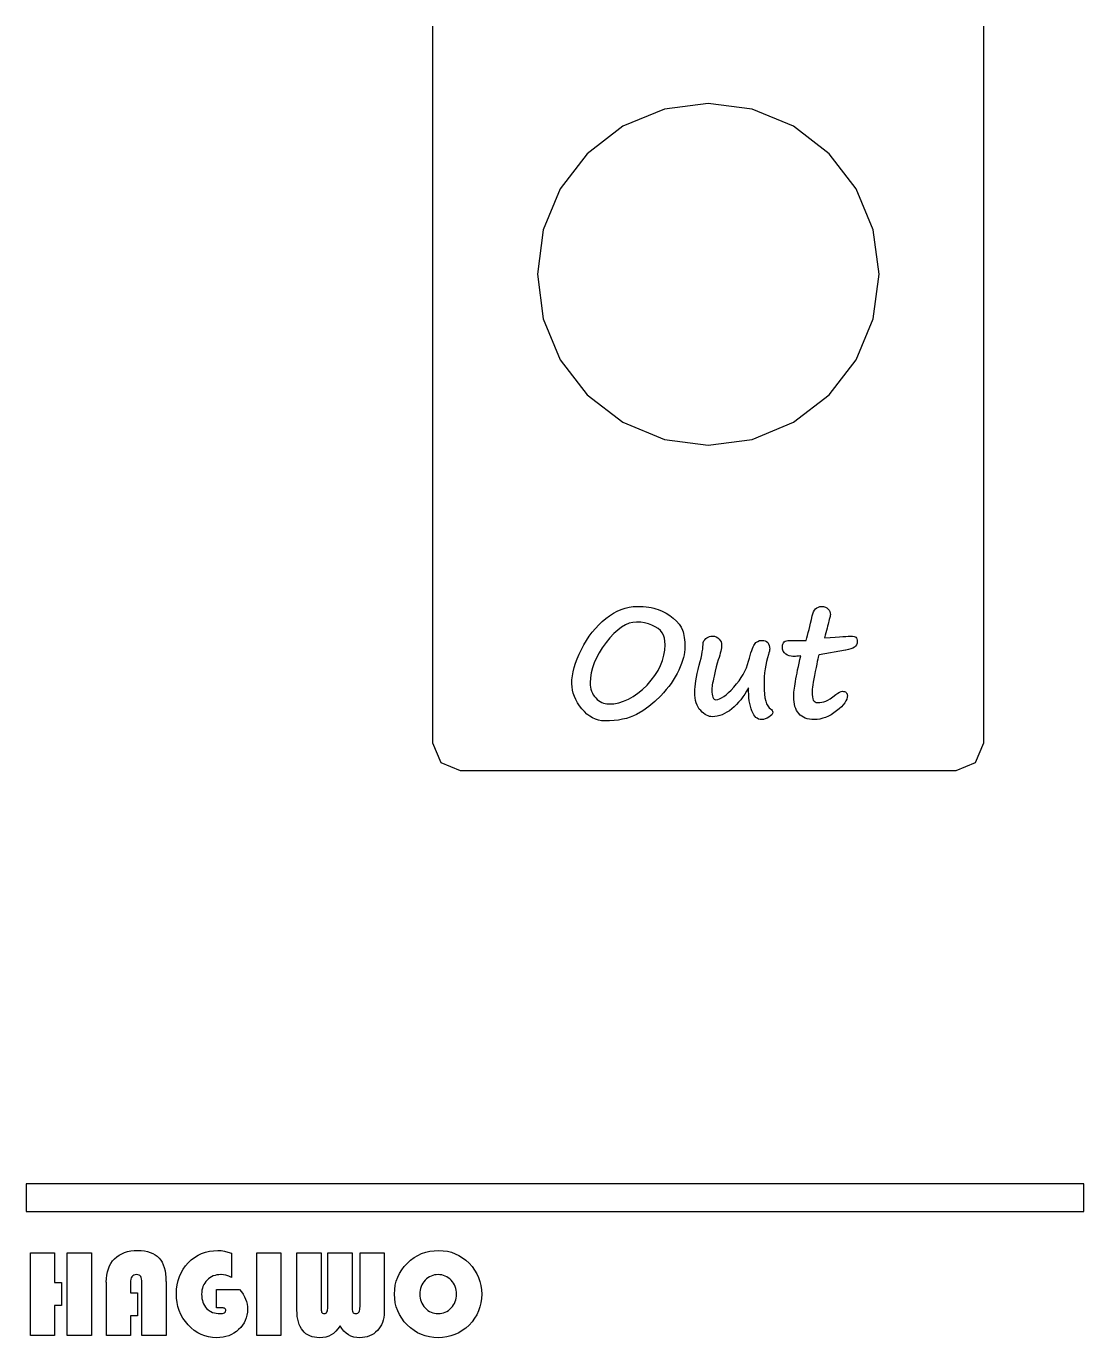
# Model space of a CAD drawing. Extents: x -1 to 126, y -65 to 138.
# Drawn here: x 105.86 to 126.33, y -65.06 to -39.68 of the extents above; entities that cross this region are included whole.
import ezdxf

# ---------------------------------------------------------------- set-up
doc = ezdxf.new("R2010")
doc.units = 0

msp = doc.modelspace()

# ---------------------------------------------------------------- linework, layer by layer
for p, q in [((113.731, -39.6788), (113.731, -53.5455)), ((124.398, -53.5455), (124.398, -39.6788)), ((118.215413, -41.282792), (117.411005, -41.615048)), ((119.064335, -41.17204), (118.215413, -41.282792)), ((119.913257, -41.282792), (119.064335, -41.17204)), ((120.717665, -41.615048), (119.913257, -41.282792)), ((117.411005, -41.615048), (116.721059, -42.145558)), ((121.407612, -42.145558), (120.717665, -41.615048)), ((116.721059, -42.145558), (116.200683, -42.82537)), ((121.927987, -42.82537), (121.407612, -42.145558)), ((116.200683, -42.82537), (115.872137, -43.615934)), ((122.256536, -43.615934), (121.927987, -42.82537)), ((115.872137, -43.615934), (115.757675, -44.4787)), ((122.371, -44.4787), (122.256536, -43.615934)), ((115.757675, -44.4787), (115.872138, -45.341466)), ((122.256536, -45.341466), (122.370998, -44.4787)), ((122.370998, -44.4787), (122.371, -44.4787)), ((115.872138, -45.341466), (116.200686, -46.13203)), ((121.927989, -46.13203), (122.256536, -45.341466)), ((116.200686, -46.13203), (116.721061, -46.811842)), ((121.407614, -46.811842), (121.927989, -46.13203)), ((116.721061, -46.811842), (117.411007, -47.342352)), ((120.717668, -47.342352), (121.407614, -46.811842)), ((117.411007, -47.342352), (118.215416, -47.674608)), ((119.913259, -47.674608), (120.717668, -47.342352)), ((118.215416, -47.674608), (119.064337, -47.78536)), ((119.064337, -47.78536), (119.913259, -47.674608)), ((117.229731, -51.037297), (117.304088, -50.997126)), ((117.304088, -50.997126), (117.379729, -50.964221)), ((117.379729, -50.964221), (117.455799, -50.939019)), ((117.455799, -50.939019), (117.533147, -50.920646)), ((117.533147, -50.920646), (117.610928, -50.909978)), ((117.610928, -50.909978), (117.689558, -50.90614)), ((117.689, -50.9061), (117.749257, -50.906947)), ((117.749257, -50.906947), (117.806523, -50.909487)), ((117.806523, -50.909487), (117.861223, -50.9142)), ((117.861223, -50.9142), (117.913361, -50.920606)), ((117.913361, -50.920606), (117.962504, -50.928734)), ((117.962504, -50.928734), (118.009085, -50.938556)), ((118.009085, -50.938556), (118.053103, -50.950522)), ((118.053103, -50.950522), (118.09413, -50.96421)), ((118.09413, -50.96421), (118.172333, -50.996262)), ((118.172333, -50.996262), (118.247548, -51.035575)), ((121.089543, -51.045766), (121.104501, -51.008586)), ((121.104501, -51.008586), (121.122873, -50.977389)), ((121.122873, -50.977389), (121.144238, -50.951735)), ((121.144238, -50.951735), (121.168593, -50.931641)), ((121.168593, -50.931641), (121.196364, -50.91753)), ((121.196364, -50.91753), (121.227132, -50.908979)), ((121.227132, -50.908979), (121.26132, -50.905987)), ((121.261, -50.9061), (121.298606, -50.909092)), ((121.298606, -50.909092), (121.331939, -50.91849)), ((121.331939, -50.91849), (121.360574, -50.933871)), ((121.360574, -50.933871), (121.384929, -50.955235)), ((121.384929, -50.955235), (121.404572, -50.980437)), ((121.404572, -50.980437), (121.418683, -51.006515)), ((121.418683, -51.006515), (121.426811, -51.034709)), ((116.94426, -51.263794), (117.011782, -51.199264)), ((117.011782, -51.199264), (117.082721, -51.139007)), ((117.082721, -51.139007), (117.1558, -51.084307)), ((117.1558, -51.084307), (117.229731, -51.037297)), ((117.461906, -51.262876), (117.387976, -51.306036)), ((117.534982, -51.231679), (117.461906, -51.262876)), ((117.607206, -51.213306), (117.534982, -51.231679)), ((117.679, -51.2069), (117.607206, -51.213306)), ((117.757357, -51.210781), (117.679151, -51.206943)), ((117.83257, -51.2219), (117.757357, -51.210781)), ((117.905648, -51.240273), (117.83257, -51.2219)), ((117.976158, -51.26635), (117.905648, -51.240273)), ((118.247548, -51.035575), (118.319343, -51.081303)), ((118.319343, -51.081303), (118.388146, -51.133867)), ((118.388146, -51.133867), (118.449684, -51.190278)), ((118.449684, -51.190278), (118.500538, -51.247541)), ((118.500538, -51.247541), (118.539428, -51.306088)), ((121.031096, -51.292843), (121.046477, -51.228313)), ((121.046477, -51.228313), (121.061858, -51.159939)), ((121.061858, -51.159939), (121.077662, -51.08857)), ((121.078, -51.0885), (121.089543, -51.045766)), ((121.384478, -51.250466), (121.374656, -51.286791)), ((121.393029, -51.217562), (121.384478, -51.250466)), ((121.400705, -51.188075), (121.393029, -51.217562)), ((121.407535, -51.161575), (121.400705, -51.188075)), ((121.413518, -51.138065), (121.407535, -51.161575)), ((121.418231, -51.117548), (121.413518, -51.138065)), ((121.422493, -51.100445), (121.418231, -51.117548)), ((121.425484, -51.086757), (121.422493, -51.100445)), ((121.428024, -51.075638), (121.425484, -51.086757)), ((121.426811, -51.034709), (121.429803, -51.063766)), ((121.429436, -51.067962), (121.428024, -51.075638)), ((121.43, -51.0637), (121.429436, -51.067962)), ((116.707507, -51.56422), (116.761781, -51.482595)), ((116.761781, -51.482595), (116.819047, -51.405673)), ((116.819047, -51.405673), (116.880159, -51.332597)), ((116.880159, -51.332597), (116.94426, -51.263794)), ((117.163189, -51.511166), (117.086692, -51.604328)), ((117.23883, -51.430397), (117.163189, -51.511166)), ((117.313616, -51.362021), (117.23883, -51.430397)), ((117.387976, -51.306036), (117.313616, -51.362021)), ((118.040262, -51.297547), (117.976158, -51.26635)), ((118.094536, -51.332591), (118.040262, -51.297547)), ((118.138552, -51.371478), (118.094536, -51.332591)), ((118.172314, -51.414215), (118.138552, -51.371478)), ((118.197516, -51.462077), (118.172314, -51.414215)), ((118.215466, -51.517206), (118.197516, -51.462077)), ((118.539428, -51.306088), (118.567622, -51.36549)), ((118.567622, -51.36549), (118.57829, -51.396686)), ((118.57829, -51.396686), (118.587265, -51.430449)), ((118.587265, -51.430449), (118.594969, -51.4672)), ((118.594969, -51.4672), (118.601376, -51.506942)), ((118.601376, -51.506942), (118.606089, -51.54925)), ((119.01928, -51.527846), (119.040221, -51.510743)), ((119.040221, -51.510743), (119.063307, -51.497507)), ((119.063307, -51.497507), (119.088509, -51.488109)), ((119.088509, -51.488109), (119.115433, -51.482126)), ((119.115433, -51.482126), (119.144491, -51.480432)), ((119.145, -51.4804), (119.18389, -51.483815)), ((119.18389, -51.483815), (119.218505, -51.49406)), ((119.218505, -51.49406), (119.248846, -51.511586)), ((119.248846, -51.511586), (119.275347, -51.535941)), ((120.958, -51.5625), (120.972111, -51.515493)), ((120.972111, -51.515493), (120.986645, -51.465066)), ((120.986645, -51.465066), (121.00118, -51.411221)), ((121.00118, -51.411221), (121.016138, -51.353526)), ((121.016138, -51.353526), (121.031096, -51.292843)), ((121.327638, -51.462861), (121.313527, -51.514569)), ((121.314, -51.5146), (121.423401, -51.506472)), ((121.340874, -51.414143), (121.327638, -51.462861)), ((121.35284, -51.368415), (121.340874, -51.414143)), ((121.364383, -51.326107), (121.35284, -51.368415)), ((121.374656, -51.286791), (121.364383, -51.326107)), ((121.423401, -51.506472), (121.519557, -51.499642)), ((121.519557, -51.499642), (121.602889, -51.493659)), ((121.602889, -51.493659), (121.672976, -51.488946)), ((121.672976, -51.488946), (121.730238, -51.485108)), ((121.730238, -51.485108), (121.774257, -51.482568)), ((121.774257, -51.482568), (121.805024, -51.480874)), ((121.805024, -51.480874), (121.822974, -51.48031)), ((121.823, -51.4804), (121.85847, -51.481811)), ((121.85847, -51.481811), (121.887104, -51.486073)), ((121.887104, -51.486073), (121.909315, -51.493326)), ((121.909315, -51.493326), (121.925119, -51.503147)), ((121.925119, -51.503147), (121.935815, -51.516835)), ((121.935815, -51.516835), (121.943943, -51.535631)), ((116.565628, -51.83003), (116.608791, -51.739434)), ((116.608791, -51.739434), (116.656227, -51.64969)), ((116.656227, -51.64969), (116.707507, -51.56422)), ((117.014898, -51.703472), (116.952504, -51.801762)), ((117.086692, -51.604328), (117.014898, -51.703472)), ((118.207942, -51.851312), (118.22417, -51.750457)), ((118.226585, -51.579171), (118.215466, -51.517206)), ((118.22417, -51.750457), (118.22973, -51.648318)), ((118.23, -51.6484), (118.226585, -51.579171)), ((118.611307, -51.739807), (118.605324, -51.789379)), ((118.606089, -51.54925), (118.609504, -51.594123)), ((118.609504, -51.594123), (118.611762, -51.641985)), ((118.613, -51.6928), (118.611307, -51.739807)), ((118.611762, -51.641985), (118.612608, -51.692842)), ((118.949263, -51.786408), (118.957391, -51.733844)), ((118.957391, -51.733844), (118.963374, -51.685553)), ((118.963374, -51.685553), (118.966789, -51.641964)), ((118.966789, -51.641964), (118.9682, -51.602221)), ((118.968, -51.6022), (118.982958, -51.573566)), ((118.982958, -51.573566), (119.000061, -51.548787)), ((119.000061, -51.548787), (119.01928, -51.527846)), ((119.275347, -51.535941), (119.296711, -51.563712)), ((119.296711, -51.563712), (119.312092, -51.591483)), ((119.314602, -51.736392), (119.307772, -51.771432)), ((119.312092, -51.591483), (119.321067, -51.619677)), ((119.319738, -51.70434), (119.314602, -51.736392)), ((119.323153, -51.674424), (119.319738, -51.70434)), ((119.321067, -51.619677), (119.324059, -51.647447)), ((119.324, -51.6475), (119.323153, -51.674424)), ((119.892567, -51.804381), (119.907524, -51.760791)), ((119.907524, -51.760791), (119.921635, -51.72233)), ((119.921635, -51.72233), (119.935323, -51.689852)), ((119.935323, -51.689852), (119.948559, -51.662505)), ((119.948559, -51.662505), (119.961372, -51.640266)), ((119.961372, -51.640266), (119.989143, -51.60608)), ((119.989143, -51.60608), (120.022476, -51.581724)), ((120.022476, -51.581724), (120.060508, -51.56719)), ((120.060508, -51.56719), (120.104098, -51.562477)), ((120.104, -51.5625), (120.139043, -51.56504)), ((120.139043, -51.56504), (120.169814, -51.573168)), ((120.169814, -51.573168), (120.19544, -51.586856)), ((120.19544, -51.586856), (120.216381, -51.605652)), ((120.216381, -51.605652), (120.23306, -51.629584)), ((120.23306, -51.629584), (120.244603, -51.6595)), ((120.244603, -51.6595), (120.251856, -51.69454)), ((120.252307, -51.750504), (120.248045, -51.772292)), ((120.251856, -51.69454), (120.254114, -51.734712)), ((120.254, -51.7347), (120.252307, -51.750504)), ((120.5, -51.6868), (120.502258, -51.65774)), ((120.504702, -51.732557), (120.500441, -51.686831)), ((120.502258, -51.65774), (120.509088, -51.632537)), ((120.517092, -51.771444), (120.504702, -51.732557)), ((120.509088, -51.632537), (120.519784, -51.611173)), ((120.519784, -51.611173), (120.535588, -51.593647)), ((120.535588, -51.593647), (120.555259, -51.579959)), ((120.555259, -51.579959), (120.579615, -51.570138)), ((120.579615, -51.570138), (120.608246, -51.564578)), ((120.608246, -51.564578), (120.641153, -51.56232)), ((120.641, -51.5626), (120.958, -51.5626)), ((121.725, -51.7517), (121.211356, -51.842858)), ((121.777766, -51.741445), (121.725202, -51.751689)), ((121.823494, -51.728632), (121.777766, -51.741445)), ((121.862381, -51.712404), (121.823494, -51.728632)), ((121.894007, -51.693608), (121.862381, -51.712404)), ((121.918363, -51.67182), (121.894007, -51.693608)), ((121.935889, -51.647041), (121.918363, -51.67182)), ((121.946585, -51.619271), (121.935889, -51.647041)), ((121.943943, -51.535631), (121.948205, -51.559563)), ((121.95, -51.5885), (121.946585, -51.619271)), ((121.948205, -51.559563), (121.949898, -51.588624)), ((116.471171, -52.08858), (116.496825, -52.00439)), ((116.496825, -52.00439), (116.528448, -51.918493)), ((116.528448, -51.918493), (116.565628, -51.83003)), ((116.85678, -51.997918), (116.823447, -52.095352)), ((116.89994, -51.900054), (116.85678, -51.997918)), ((116.952504, -51.801762), (116.89994, -51.900054)), ((118.142983, -52.048746), (118.181018, -51.950457)), ((118.181018, -51.950457), (118.207942, -51.851312)), ((118.545492, -52.012456), (118.521137, -52.074424)), ((118.56601, -51.953054), (118.545492, -52.012456)), ((118.583113, -51.896217), (118.56601, -51.953054)), ((118.595926, -51.841517), (118.583113, -51.896217)), ((118.605324, -51.789379), (118.595926, -51.841517)), ((118.892, -52.0394), (118.909949, -51.969742)), ((118.909949, -51.969742), (118.92533, -51.904357)), ((118.92533, -51.904357), (118.938143, -51.843247)), ((118.938143, -51.843247), (118.949263, -51.786408)), ((119.239781, -52.000465), (119.219686, -52.073969)), ((119.259, -51.9385), (119.239781, -52.000465)), ((119.274019, -51.892802), (119.258637, -51.938527)), ((119.287255, -51.849639), (119.274019, -51.892802)), ((119.298374, -51.809467), (119.287255, -51.849639)), ((119.307772, -51.771432), (119.298374, -51.809467)), ((119.827234, -52.030867), (119.84603, -51.967192)), ((119.846, -51.9672), (119.861804, -51.907372)), ((119.861804, -51.907372), (119.877609, -51.853098)), ((119.877609, -51.853098), (119.892567, -51.804381)), ((120.192803, -51.970969), (120.178269, -52.041909)), ((120.209906, -51.902166), (120.192803, -51.970969)), ((120.23, -51.8355), (120.209906, -51.902166)), ((120.24034, -51.800926), (120.229672, -51.835541)), ((120.248045, -51.772292), (120.24034, -51.800926)), ((120.538033, -51.803496), (120.517092, -51.771444)), ((120.567519, -51.82915), (120.538033, -51.803496)), ((120.601282, -51.848369), (120.567519, -51.82915)), ((120.634615, -51.86248), (120.601282, -51.848369)), ((120.667519, -51.870608), (120.634615, -51.86248)), ((120.7, -51.8736), (120.667519, -51.870608)), ((120.729, -51.8736), (120.7, -51.8736)), ((120.751307, -51.87267), (120.729943, -51.873516)), ((120.779078, -51.870976), (120.751307, -51.87267)), ((120.814121, -51.867562), (120.779078, -51.870976)), ((120.809255, -52.070995), (120.823789, -52.004757)), ((120.856, -51.8633), (120.814121, -51.867562)), ((120.823789, -52.004757), (120.83917, -51.935526)), ((120.83917, -51.935526), (120.855849, -51.863302)), ((121.164828, -52.023995), (121.151592, -52.089377)), ((121.176371, -51.96844), (121.164828, -52.023995)), ((121.186616, -51.92314), (121.176371, -51.96844)), ((121.194744, -51.888097), (121.186616, -51.92314)), ((121.202025, -51.862894), (121.194744, -51.888097)), ((121.207162, -51.847936), (121.202025, -51.862894)), ((121.211, -51.8428), (121.207162, -51.847936)), ((116.427992, -52.326611), (116.436543, -52.249263)), ((116.436543, -52.249263), (116.450654, -52.170201)), ((116.450654, -52.170201), (116.471171, -52.08858)), ((116.799515, -52.191934), (116.78498, -52.288516)), ((116.823447, -52.095352), (116.799515, -52.191934)), ((117.963496, -52.334217), (118.034009, -52.2402)), ((118.034009, -52.2402), (118.093837, -52.145328)), ((118.093837, -52.145328), (118.142983, -52.048746)), ((118.426276, -52.26844), (118.387815, -52.331686)), ((118.46132, -52.20391), (118.426276, -52.26844)), ((118.492943, -52.138954), (118.46132, -52.20391)), ((118.521137, -52.074424), (118.492943, -52.138954)), ((118.826352, -52.343633), (118.838318, -52.275685)), ((118.838318, -52.275685), (118.853699, -52.202609)), ((118.853699, -52.202609), (118.871649, -52.123547)), ((118.871649, -52.123547), (118.892166, -52.039361)), ((119.176958, -52.256448), (119.166713, -52.305595)), ((119.198746, -52.15944), (119.176958, -52.256448)), ((119.219686, -52.073969), (119.198746, -52.15944)), ((119.703743, -52.282578), (119.741775, -52.220184)), ((119.741775, -52.220184), (119.775108, -52.157365)), ((119.775108, -52.157365), (119.803302, -52.094545)), ((119.803302, -52.094545), (119.827234, -52.030867)), ((120.150075, -52.267125), (120.146237, -52.34661)), ((120.156905, -52.1902), (120.150075, -52.267125)), ((120.166303, -52.114987), (120.156905, -52.1902)), ((120.178269, -52.041909), (120.166303, -52.114987)), ((120.762265, -52.305183), (120.772509, -52.251338)), ((120.772509, -52.251338), (120.783629, -52.194501)), ((120.783629, -52.194501), (120.796018, -52.134244)), ((120.796018, -52.134244), (120.809255, -52.070995)), ((121.1221, -52.241089), (121.109287, -52.309465)), ((121.136634, -52.164592), (121.1221, -52.241089)), ((121.151592, -52.089377), (121.136634, -52.164592)), ((116.425, -52.4014), (116.427992, -52.326611)), ((116.428231, -52.463727), (116.425239, -52.401336)), ((116.437206, -52.525265), (116.428231, -52.463727)), ((116.452164, -52.586804), (116.437206, -52.525265)), ((116.78, -52.3847), (116.781693, -52.427434)), ((116.78498, -52.288516), (116.780267, -52.384669)), ((116.781693, -52.427434), (116.78683, -52.468461)), ((116.78683, -52.468461), (116.795381, -52.507777)), ((116.795381, -52.507777), (116.806924, -52.545383)), ((117.704949, -52.58678), (117.794264, -52.512423)), ((117.794264, -52.512423), (117.881872, -52.426526)), ((117.881872, -52.426526), (117.963496, -52.334217)), ((118.252346, -52.515875), (118.200208, -52.575703)), ((118.300637, -52.455618), (118.252346, -52.515875)), ((118.345936, -52.394079), (118.300637, -52.455618)), ((118.387815, -52.331686), (118.345936, -52.394079)), ((118.804, -52.5603), (118.805411, -52.514574)), ((118.805411, -52.514574), (118.809701, -52.462863)), ((118.809701, -52.462863), (118.816531, -52.406026)), ((118.816531, -52.406026), (118.826352, -52.343633)), ((119.133806, -52.502611), (119.13296, -52.519262)), ((119.133, -52.5193), (119.134411, -52.564173)), ((119.1355, -52.481247), (119.133806, -52.502611)), ((119.138915, -52.455593), (119.1355, -52.481247)), ((119.144051, -52.424825), (119.138915, -52.455593)), ((119.150034, -52.389781), (119.144051, -52.424825)), ((119.157739, -52.350039), (119.150034, -52.389781)), ((119.166713, -52.305595), (119.157739, -52.350039)), ((119.457589, -52.574032), (119.508016, -52.524459)), ((119.508016, -52.524459), (119.561006, -52.467194)), ((119.561006, -52.467194), (119.613144, -52.406081)), ((119.613144, -52.406081), (119.661006, -52.344543)), ((119.661006, -52.344543), (119.703743, -52.282578)), ((119.844, -52.4791), (119.808527, -52.54192)), ((119.844869, -52.547566), (119.844022, -52.479192)), ((120.146237, -52.34661), (120.144825, -52.427808)), ((120.145, -52.4278), (120.147258, -52.519251)), ((120.147258, -52.519251), (120.153241, -52.601304)), ((120.723798, -52.564158), (120.727636, -52.528688)), ((120.727636, -52.528688), (120.732349, -52.490227)), ((120.732349, -52.490227), (120.738332, -52.448345)), ((120.738332, -52.448345), (120.745162, -52.403901)), ((120.745162, -52.403901), (120.75329, -52.356039)), ((120.75329, -52.356039), (120.762265, -52.305183)), ((121.078073, -52.503908), (121.075082, -52.532968)), ((121.08321, -52.467157), (121.078073, -52.503908)), ((121.09004, -52.422713), (121.08321, -52.467157)), ((121.098591, -52.370149), (121.09004, -52.422713)), ((121.109287, -52.309465), (121.098591, -52.370149)), ((116.473528, -52.647487), (116.452164, -52.586804)), ((116.500452, -52.708173), (116.473528, -52.647487)), ((116.533785, -52.768002), (116.500452, -52.708173)), ((116.572675, -52.827404), (116.533785, -52.768002)), ((116.806924, -52.545383), (116.822305, -52.580853)), ((116.822305, -52.580853), (116.840678, -52.614615)), ((116.840678, -52.614615), (116.862889, -52.646667)), ((116.862889, -52.646667), (116.888091, -52.67658)), ((116.888091, -52.67658), (116.915438, -52.703927)), ((116.915438, -52.703927), (116.94407, -52.727436)), ((116.94407, -52.727436), (116.973559, -52.74753)), ((116.973559, -52.74753), (117.004327, -52.76421)), ((117.004327, -52.76421), (117.03595, -52.777023)), ((117.03595, -52.777023), (117.068431, -52.785997)), ((117.235292, -52.78764), (117.332301, -52.770114)), ((117.332301, -52.770114), (117.428027, -52.741483)), ((117.428027, -52.741483), (117.521615, -52.701311)), ((117.521615, -52.701311), (117.613924, -52.650029)), ((117.613924, -52.650029), (117.704949, -52.58678)), ((118.029695, -52.74408), (117.913885, -52.840233)), ((118.144652, -52.63425), (118.029695, -52.74408)), ((118.200208, -52.575703), (118.144652, -52.63425)), ((118.805724, -52.619347), (118.804031, -52.560373)), ((118.811284, -52.674476), (118.805724, -52.619347)), ((118.820258, -52.725758), (118.811284, -52.674476)), ((118.832648, -52.772768), (118.820258, -52.725758)), ((118.848876, -52.815928), (118.832648, -52.772768)), ((119.134411, -52.564173), (119.138249, -52.603061)), ((119.138249, -52.603061), (119.144656, -52.636394)), ((119.144656, -52.636394), (119.15363, -52.663318)), ((119.15363, -52.663318), (119.16475, -52.684259)), ((119.16475, -52.684259), (119.178861, -52.699217)), ((119.178861, -52.699217), (119.195089, -52.708191)), ((119.195089, -52.708191), (119.214336, -52.711183)), ((119.214, -52.7112), (119.247759, -52.707362)), ((119.247759, -52.707362), (119.284084, -52.695819)), ((119.284084, -52.695819), (119.322972, -52.677023)), ((119.322972, -52.677023), (119.365279, -52.650099)), ((119.365279, -52.650099), (119.409724, -52.61591)), ((119.409724, -52.61591), (119.457589, -52.574032)), ((119.651691, -52.75944), (119.608957, -52.805594)), ((119.693144, -52.709867), (119.651691, -52.75944)), ((119.732889, -52.657304), (119.693144, -52.709867)), ((119.77135, -52.601322), (119.732889, -52.657304)), ((119.808527, -52.54192), (119.77135, -52.601322)), ((119.848283, -52.612525), (119.844869, -52.547566)), ((119.85342, -52.674063), (119.848283, -52.612525)), ((119.86025, -52.731755), (119.85342, -52.674063)), ((119.869648, -52.786029), (119.86025, -52.731755)), ((120.153241, -52.601304), (120.163062, -52.673525)), ((120.163062, -52.673525), (120.17675, -52.735919)), ((120.17675, -52.735919), (120.194699, -52.788909)), ((120.719, -52.6522), (120.719564, -52.626123)), ((120.720786, -52.703928), (120.719093, -52.652219)), ((120.719564, -52.626123), (120.721258, -52.596636)), ((120.725499, -52.752648), (120.720786, -52.703928)), ((120.721258, -52.596636), (120.723798, -52.564158)), ((120.733204, -52.798374), (120.725499, -52.752648)), ((121.074, -52.5539), (121.075693, -52.6086)), ((121.075082, -52.532968), (121.074235, -52.553909)), ((121.075693, -52.6086), (121.080406, -52.654326)), ((121.080406, -52.654326), (121.088111, -52.691506)), ((121.088111, -52.691506), (121.099231, -52.719276)), ((121.099231, -52.719276), (121.114188, -52.739794)), ((121.114188, -52.739794), (121.132984, -52.754328)), ((121.132984, -52.754328), (121.15607, -52.76288)), ((121.15607, -52.76288), (121.182994, -52.765871)), ((121.183, -52.7659), (121.223598, -52.764207)), ((121.223598, -52.764207), (121.262914, -52.758647)), ((121.262914, -52.758647), (121.301804, -52.750096)), ((121.301804, -52.750096), (121.33941, -52.737706)), ((121.33941, -52.737706), (121.380008, -52.71891)), ((121.380008, -52.71891), (121.426589, -52.691563)), ((121.426589, -52.691563), (121.478726, -52.655238)), ((121.478726, -52.655238), (121.536844, -52.609938)), ((121.537, -52.6099), (121.573328, -52.582553)), ((121.573328, -52.582553), (121.606661, -52.562882)), ((121.606661, -52.562882), (121.637429, -52.550916)), ((121.637429, -52.550916), (121.664776, -52.547077)), ((121.665, -52.5471), (121.685094, -52.548793)), ((121.706297, -52.769271), (121.677237, -52.807306)), ((121.685094, -52.548793), (121.703044, -52.553055)), ((121.703044, -52.553055), (121.718848, -52.561183)), ((121.728959, -52.732946), (121.706297, -52.769271)), ((121.718848, -52.561183), (121.732536, -52.571851)), ((121.745187, -52.697048), (121.728959, -52.732946)), ((121.732536, -52.571851), (121.743655, -52.584664)), ((121.743655, -52.584664), (121.751783, -52.598352)), ((121.754585, -52.662433), (121.745187, -52.697048)), ((121.751783, -52.598352), (121.756496, -52.613309)), ((121.758, -52.6291), (121.754585, -52.662433)), ((121.756496, -52.613309), (121.75819, -52.629114)), ((116.617972, -52.886377), (116.572675, -52.827404)), ((116.667118, -52.941506), (116.617972, -52.886377)), ((116.717974, -52.989368), (116.667118, -52.941506)), ((116.770538, -53.029539), (116.717974, -52.989368)), ((116.824809, -53.062444), (116.770538, -53.029539)), ((117.068431, -52.785997), (117.10219, -52.791557)), ((117.10219, -52.791557), (117.136805, -52.79325)), ((117.137, -52.7932), (117.235292, -52.78764)), ((117.61773, -53.023994), (117.551919, -53.049648)), ((117.679268, -52.994081), (117.61773, -53.023994)), ((117.797217, -52.923994), (117.679268, -52.994081)), ((117.913885, -52.840233), (117.797217, -52.923994)), ((118.868547, -52.855245), (118.848876, -52.815928)), ((118.891632, -52.890714), (118.868547, -52.855245)), ((118.918556, -52.921911), (118.891632, -52.890714)), ((118.947191, -52.949258), (118.918556, -52.921911)), ((118.975822, -52.973191), (118.947191, -52.949258)), ((119.004016, -52.993708), (118.975822, -52.973191)), ((119.032647, -53.009936), (119.004016, -52.993708)), ((119.060841, -53.022749), (119.032647, -53.009936)), ((119.089035, -53.032147), (119.060841, -53.022749)), ((119.116806, -53.037707), (119.089035, -53.032147)), ((119.145, -53.0394), (119.116806, -53.037707)), ((119.193145, -53.036776), (119.145709, -53.039316)), ((119.240152, -53.029947), (119.193145, -53.036776)), ((119.287162, -53.01798), (119.240152, -53.029947)), ((119.334171, -53.001329), (119.287162, -53.01798)), ((119.380752, -52.980388), (119.334171, -53.001329)), ((119.427333, -52.954311), (119.380752, -52.980388)), ((119.473487, -52.923543), (119.427333, -52.954311)), ((119.519639, -52.888074), (119.473487, -52.923543)), ((119.564939, -52.848328), (119.519639, -52.888074)), ((119.608957, -52.805594), (119.564939, -52.848328)), ((119.880767, -52.836883), (119.869648, -52.786029)), ((119.894003, -52.883892), (119.880767, -52.836883)), ((119.909384, -52.927482), (119.894003, -52.883892)), ((119.92691, -52.966369), (119.909384, -52.927482)), ((119.945706, -53.000557), (119.92691, -52.966369)), ((119.966647, -53.029189), (119.945706, -53.000557)), ((119.98931, -53.052275), (119.966647, -53.029189)), ((120.194699, -52.788909), (120.216487, -52.832072)), ((120.216487, -52.832072), (120.242141, -52.865405)), ((120.271513, -53.024466), (120.239464, -53.047975)), ((120.242141, -52.865405), (120.272054, -52.889337)), ((120.271, -52.8894), (120.288949, -52.902213)), ((120.294599, -53.000533), (120.271513, -53.024466)), ((120.288949, -52.902213), (120.302185, -52.916747)), ((120.308287, -52.975754), (120.294599, -53.000533)), ((120.302185, -52.916747), (120.30989, -52.932552)), ((120.313, -52.9501), (120.308287, -52.975754)), ((120.30989, -52.932552), (120.31243, -52.950078)), ((120.744323, -52.841108), (120.733204, -52.798374)), ((120.758858, -52.880424), (120.744323, -52.841108)), ((120.77596, -52.916749), (120.758858, -52.880424)), ((120.796478, -52.950082), (120.77596, -52.916749)), ((120.82041, -52.979998), (120.796478, -52.950082)), ((120.847334, -53.006922), (120.82041, -52.979998)), ((120.876821, -53.030007), (120.847334, -53.006922)), ((120.909299, -53.049678), (120.876821, -53.030007)), ((121.392195, -53.029099), (121.337921, -53.052185)), ((121.44604, -53.000468), (121.392195, -53.029099)), ((121.498604, -52.966279), (121.44604, -53.000468)), ((121.550742, -52.927392), (121.498604, -52.966279)), ((121.599459, -52.886365), (121.550742, -52.927392)), ((121.641341, -52.846194), (121.599459, -52.886365)), ((121.677237, -52.807306), (121.641341, -52.846194)), ((116.880794, -53.088521), (116.824809, -53.062444)), ((116.938485, -53.106894), (116.880794, -53.088521)), ((116.997888, -53.117562), (116.938485, -53.106894)), ((117.059, -53.1214), (116.997888, -53.117562)), ((117.152346, -53.1193), (117.058758, -53.121558)), ((117.241664, -53.113317), (117.152346, -53.1193)), ((117.32585, -53.103496), (117.241664, -53.113317)), ((117.405764, -53.089385), (117.32585, -53.103496)), ((117.480979, -53.071859), (117.405764, -53.089385)), ((117.551919, -53.049648), (117.480979, -53.071859)), ((120.013666, -53.070647), (119.98931, -53.052275)), ((120.039743, -53.083884), (120.013666, -53.070647)), ((120.067513, -53.09156), (120.039743, -53.083884)), ((120.097, -53.0941), (120.067513, -53.09156)), ((120.131771, -53.091155), (120.096728, -53.094146)), ((120.167241, -53.082603), (120.131771, -53.091155)), ((120.203139, -53.068069), (120.167241, -53.082603)), ((120.239464, -53.047975), (120.203139, -53.068069)), ((120.944342, -53.065483), (120.909299, -53.049678)), ((120.982375, -53.077872), (120.944342, -53.065483)), ((121.023401, -53.086847), (120.982375, -53.077872)), ((121.067419, -53.092407), (121.023401, -53.086847)), ((121.114, -53.0941), (121.067419, -53.092407)), ((121.170829, -53.09147), (121.113563, -53.09401)), ((121.227236, -53.083794), (121.170829, -53.09147)), ((121.283221, -53.070557), (121.227236, -53.083794)), ((121.337921, -53.052185), (121.283221, -53.070557)), ((113.731, -53.5454), (113.88721, -53.922522)), ((124.241122, -53.92249), (124.397332, -53.545368)), ((113.88721, -53.922522), (114.264332, -54.078732)), ((123.864, -54.0787), (124.241122, -53.92249)), ((114.264, -54.0786), (123.864, -54.0786)), ((126.334, -62.0788), (105.864, -62.0788)), ((105.864, -62.0788), (105.864, -62.6122)), ((126.334, -62.6122), (126.334, -62.0788)), ((105.864, -62.6122), (126.334, -62.6122)), ((105.948, -65.0119), (105.948, -63.412)), ((105.948, -63.412), (106.414, -63.412)), ((106.414, -63.412), (106.414, -63.9897)), ((106.659, -63.412), (107.126, -63.412)), ((106.659, -65.0119), (106.659, -63.412)), ((107.126, -63.412), (107.126, -65.0119)), ((107.662045, -63.458185), (107.712043, -63.430414)), ((107.712043, -63.430414), (107.76621, -63.407837)), ((107.76621, -63.407837), (107.824546, -63.390141)), ((107.824546, -63.390141), (107.886697, -63.377639)), ((107.886697, -63.377639), (107.953016, -63.369991)), ((107.953016, -63.369991), (108.023156, -63.367451)), ((108.023, -63.3676), (108.090361, -63.37014)), ((108.090361, -63.37014), (108.153553, -63.376744)), ((108.153553, -63.376744), (108.211888, -63.388202)), ((108.211888, -63.388202), (108.265708, -63.404176)), ((108.265708, -63.404176), (108.315012, -63.424665)), ((108.315012, -63.424665), (108.359804, -63.450009)), ((109.189086, -63.460679), (109.259226, -63.426999)), ((109.259226, -63.426999), (109.332835, -63.40095)), ((109.332835, -63.40095), (109.410266, -63.382549)), ((109.410266, -63.382549), (109.49117, -63.371429)), ((109.49117, -63.371429), (109.575543, -63.367619)), ((109.576, -63.3676), (109.636418, -63.370733)), ((109.636418, -63.370733), (109.700307, -63.380808)), ((109.700307, -63.380808), (109.766974, -63.39712)), ((109.766974, -63.39712), (109.837112, -63.420037)), ((109.837, -63.4199), (109.837, -63.8906)), ((110.326, -65.0119), (110.326, -63.412)), ((110.326, -63.412), (110.792, -63.412)), ((110.792, -63.412), (110.792, -65.0119)), ((111.103, -64.5208), (111.103, -63.412)), ((111.103, -63.412), (111.57, -63.412)), ((111.57, -63.412), (111.57, -64.4486)), ((111.703, -64.4568), (111.703, -63.412)), ((111.703, -63.412), (112.17, -63.412)), ((112.17, -63.412), (112.17, -64.4486)), ((112.325, -64.4486), (112.325, -63.412)), ((112.325, -63.412), (112.792, -63.412)), ((112.792, -63.412), (112.792, -64.5609)), ((113.443727, -63.463386), (113.518034, -63.428662)), ((113.518034, -63.428662), (113.596158, -63.401935)), ((113.596158, -63.401935), (113.677407, -63.382829)), ((113.677407, -63.382829), (113.762477, -63.371371)), ((113.762477, -63.371371), (113.850672, -63.367561)), ((113.851, -63.3676), (113.934682, -63.37141)), ((113.934682, -63.37141), (114.015583, -63.383207)), ((114.015583, -63.383207), (114.093361, -63.402652)), ((114.093361, -63.402652), (114.168014, -63.429745)), ((114.168014, -63.429745), (114.239891, -63.464817)), ((107.454047, -63.722421), (107.476625, -63.667907)), ((107.476625, -63.667907), (107.504057, -63.617214)), ((107.504057, -63.617214), (107.536349, -63.571031)), ((107.536349, -63.571031), (107.573851, -63.52867)), ((107.573851, -63.52867), (107.615865, -63.490824)), ((107.615865, -63.490824), (107.662045, -63.458185)), ((108.359804, -63.450009), (108.400082, -63.479524)), ((108.400082, -63.479524), (108.435846, -63.513898)), ((108.435846, -63.513898), (108.467096, -63.552788)), ((108.467096, -63.552788), (108.494189, -63.596886)), ((108.494189, -63.596886), (108.517444, -63.645843)), ((108.517444, -63.645843), (108.536184, -63.699662)), ((108.899503, -63.732208), (108.946377, -63.667277)), ((108.946377, -63.667277), (109.000197, -63.605817)), ((109.000197, -63.605817), (109.059574, -63.549915)), ((109.059574, -63.549915), (109.122419, -63.501652)), ((109.122419, -63.501652), (109.189086, -63.460679)), ((113.131923, -63.741858), (113.182618, -63.675538)), ((113.182618, -63.675538), (113.240951, -63.61269)), ((113.240951, -63.61269), (113.305187, -63.555399)), ((113.305187, -63.555399), (113.372548, -63.505398)), ((113.372548, -63.505398), (113.443727, -63.463386)), ((114.239891, -63.464817), (114.30864, -63.507526)), ((114.30864, -63.507526), (114.374265, -63.557871)), ((114.374265, -63.557871), (114.436763, -63.616204)), ((114.436763, -63.616204), (114.494054, -63.679746)), ((114.494054, -63.679746), (114.543708, -63.74676)), ((107.414, -63.9811), (107.41654, -63.910268)), ((107.41654, -63.910268), (107.424188, -63.843601)), ((107.424188, -63.843601), (107.436691, -63.780753)), ((107.436691, -63.780753), (107.454047, -63.722421)), ((107.888288, -63.925273), (107.882728, -63.958262)), ((107.897319, -63.897502), (107.888288, -63.925273)), ((107.91016, -63.874586), (107.897319, -63.897502)), ((107.926134, -63.857229), (107.91016, -63.874586)), ((107.946285, -63.844388), (107.926134, -63.857229)), ((107.969907, -63.83674), (107.946285, -63.844388)), ((107.997, -63.8342), (107.969907, -63.83674)), ((108.024175, -63.836346), (107.996743, -63.83437)), ((108.047431, -63.84295), (108.024175, -63.836346)), ((108.065831, -63.854069), (108.047431, -63.84295)), ((108.079717, -63.869704), (108.065831, -63.854069)), ((108.089792, -63.890899), (108.079717, -63.869704)), ((108.097073, -63.91867), (108.089792, -63.890899)), ((108.101589, -63.954086), (108.097073, -63.91867)), ((108.536184, -63.699662), (108.550775, -63.758689)), ((108.550775, -63.758689), (108.561189, -63.822578)), ((108.561189, -63.822578), (108.567426, -63.891328)), ((108.567426, -63.891328), (108.569401, -63.965287)), ((108.784224, -64.030471), (108.802286, -63.950264)), ((108.802286, -63.950264), (108.82763, -63.873875)), ((108.82763, -63.873875), (108.859922, -63.801304)), ((108.859922, -63.801304), (108.899503, -63.732208)), ((109.363851, -63.940061), (109.339213, -63.967493)), ((109.390945, -63.915395), (109.363851, -63.940061)), ((109.42011, -63.893862), (109.390945, -63.915395)), ((109.451013, -63.875461), (109.42011, -63.893862)), ((109.483999, -63.860531), (109.451013, -63.875461)), ((109.518374, -63.849073), (109.483999, -63.860531)), ((109.555178, -63.840748), (109.518374, -63.849073)), ((109.593721, -63.835893), (109.555178, -63.840748)), ((109.634, -63.8342), (109.593721, -63.835893)), ((109.681445, -63.837696), (109.634223, -63.834225)), ((109.730749, -63.84811), (109.681445, -63.837696)), ((109.782833, -63.865834), (109.730749, -63.84811)), ((109.837, -63.8905), (109.782833, -63.865834)), ((113.027052, -63.961302), (113.054145, -63.884913)), ((113.054145, -63.884913), (113.089214, -63.811648)), ((113.089214, -63.811648), (113.131923, -63.741858)), ((113.585261, -63.944972), (113.560962, -63.973446)), ((113.611987, -63.918923), (113.585261, -63.944972)), ((113.640125, -63.896345), (113.611987, -63.918923)), ((113.66964, -63.877606), (113.640125, -63.896345)), ((113.700193, -63.861971), (113.66964, -63.877606)), ((113.732485, -63.849807), (113.700193, -63.861971)), ((113.765821, -63.841114), (113.732485, -63.849807)), ((113.80089, -63.835893), (113.765821, -63.841114)), ((113.837, -63.8342), (113.80089, -63.835893)), ((113.872957, -63.835934), (113.836499, -63.83424)), ((113.908025, -63.841155), (113.872957, -63.835934)), ((113.941709, -63.849847), (113.908025, -63.841155)), ((113.973998, -63.861644), (113.941709, -63.849847)), ((114.004901, -63.877279), (113.973998, -63.861644)), ((114.034069, -63.896019), (114.004901, -63.877279)), ((114.062178, -63.918596), (114.034069, -63.896019)), ((114.088566, -63.944279), (114.062178, -63.918596)), ((114.112865, -63.972416), (114.088566, -63.944279)), ((114.543708, -63.74676), (114.585723, -63.816553)), ((114.585723, -63.816553), (114.620097, -63.889121)), ((114.620097, -63.889121), (114.646824, -63.965163)), ((106.414, -63.9897), (106.548, -63.9897)), ((106.548, -63.9897), (106.548, -64.4342)), ((107.415, -65.0119), (107.415, -63.9812)), ((107.881, -63.9962), (107.881, -64.1898)), ((107.881, -64.1898), (108.015, -64.1898)), ((107.882728, -63.958262), (107.881035, -63.996108)), ((108.015, -64.1898), (108.015, -64.6343)), ((108.103, -63.9961), (108.101589, -63.954086)), ((108.103, -65.0119), (108.103, -63.9962)), ((108.57, -63.9651), (108.57, -65.0119)), ((108.7732, -64.289497), (108.769728, -64.201997)), ((108.77, -64.202), (108.773471, -64.114153)), ((108.773471, -64.114153), (108.784224, -64.030471)), ((109.260727, -64.173744), (109.259034, -64.215064)), ((109.265582, -64.13451), (109.260727, -64.173744)), ((109.273569, -64.097008), (109.265582, -64.13451)), ((109.285365, -64.061592), (109.273569, -64.097008)), ((109.299956, -64.028259), (109.285365, -64.061592)), ((109.318019, -63.997008), (109.299956, -64.028259)), ((109.339213, -63.967493), (109.318019, -63.997008)), ((109.548, -64.1232), (109.993, -64.1232)), ((109.548, -64.4788), (109.548, -64.1232)), ((109.993, -64.1231), (110.029457, -64.168588)), ((110.029457, -64.168588), (110.061055, -64.214769)), ((112.992, -64.2113), (112.99581, -64.124497)), ((112.99581, -64.124497), (113.007607, -64.041162)), ((113.007607, -64.041162), (113.027052, -63.961302)), ((113.483181, -64.173792), (113.481488, -64.211988)), ((113.488035, -64.13664), (113.483181, -64.173792)), ((113.496022, -64.101222), (113.488035, -64.13664)), ((113.50748, -64.067194), (113.496022, -64.101222)), ((113.522071, -64.034555), (113.50748, -64.067194)), ((113.539767, -64.003307), (113.522071, -64.034555)), ((113.560962, -63.973446), (113.539767, -64.003307)), ((114.133693, -64.002278), (114.112865, -63.972416)), ((114.151755, -64.033526), (114.133693, -64.002278)), ((114.166346, -64.066165), (114.151755, -64.033526)), ((114.177466, -64.100539), (114.166346, -64.066165)), ((114.185452, -64.136305), (114.177466, -64.100539)), ((114.190307, -64.173457), (114.185452, -64.136305)), ((114.192, -64.212), (114.190307, -64.173457)), ((114.646824, -63.965163), (114.66593, -64.044329)), ((114.66593, -64.044329), (114.677388, -64.126275)), ((114.677388, -64.126275), (114.681198, -64.211342)), ((106.414, -64.4342), (106.414, -65.0119)), ((106.548, -64.4342), (106.414, -64.4342)), ((108.783952, -64.37387), (108.7732, -64.289497)), ((108.801648, -64.454772), (108.783952, -64.37387)), ((108.826653, -64.532202), (108.801648, -64.454772)), ((109.259, -64.2152), (109.260411, -64.257214)), ((109.260411, -64.257214), (109.265265, -64.296796)), ((109.265265, -64.296796), (109.272914, -64.334298)), ((109.272914, -64.334298), (109.283328, -64.369714)), ((109.283328, -64.369714), (109.297213, -64.4027)), ((109.297213, -64.4027), (109.313892, -64.433603)), ((109.313892, -64.433603), (109.333676, -64.462421)), ((110.061055, -64.214769), (110.087443, -64.261643)), ((110.087443, -64.261643), (110.109315, -64.308864)), ((110.109315, -64.308864), (110.126333, -64.35713)), ((110.126333, -64.35713), (110.138497, -64.40574)), ((110.138497, -64.40574), (110.145778, -64.455047)), ((110.145778, -64.455047), (110.148318, -64.505045)), ((111.57, -64.4485), (111.570564, -64.488082)), ((111.70185, -64.488144), (111.702979, -64.456896)), ((112.17, -64.4485), (112.171129, -64.48704)), ((112.324546, -64.481565), (112.325957, -64.448579)), ((112.996365, -64.297125), (112.992555, -64.211361)), ((113.008162, -64.380113), (112.996365, -64.297125)), ((113.027268, -64.459626), (113.008162, -64.380113)), ((113.054362, -64.535668), (113.027268, -64.459626)), ((113.481, -64.212), (113.482693, -64.250193)), ((113.482693, -64.250193), (113.487548, -64.287345)), ((113.487548, -64.287345), (113.495534, -64.322764)), ((113.495534, -64.322764), (113.506993, -64.356791)), ((113.506993, -64.356791), (113.521922, -64.38943)), ((113.521922, -64.38943), (113.539617, -64.420678)), ((113.539617, -64.420678), (113.560784, -64.45054)), ((113.560784, -64.45054), (113.58545, -64.479013)), ((114.089067, -64.479762), (114.113366, -64.451624)), ((114.113366, -64.451624), (114.134194, -64.421765)), ((114.134194, -64.421765), (114.152256, -64.390515)), ((114.152256, -64.390515), (114.166847, -64.357876)), ((114.166847, -64.357876), (114.177966, -64.323501)), ((114.177966, -64.323501), (114.185953, -64.287735)), ((114.185953, -64.287735), (114.190808, -64.250583)), ((114.190808, -64.250583), (114.192501, -64.212043)), ((114.665732, -64.380746), (114.646287, -64.460606)), ((114.67719, -64.297759), (114.665732, -64.380746)), ((114.681, -64.2113), (114.67719, -64.297759)), ((108.015, -64.6343), (107.881, -64.6343)), ((107.881, -64.6343), (107.881, -65.0119)), ((108.858597, -64.606161), (108.826653, -64.532202)), ((108.897835, -64.676649), (108.858597, -64.606161)), ((108.944015, -64.74401), (108.897835, -64.676649)), ((109.333676, -64.462421), (109.356592, -64.488809)), ((109.356592, -64.488809), (109.381936, -64.512431)), ((109.381936, -64.512431), (109.409706, -64.53292)), ((109.409706, -64.53292), (109.439221, -64.550277)), ((109.439221, -64.550277), (109.471166, -64.564501)), ((109.471166, -64.564501), (109.505193, -64.57562)), ((109.505193, -64.57562), (109.541304, -64.583607)), ((109.541304, -64.583607), (109.579847, -64.588123)), ((109.658, -64.4788), (109.548, -64.4788)), ((109.579847, -64.588123), (109.620123, -64.589816)), ((109.62, -64.5898), (109.644666, -64.588671)), ((109.644666, -64.588671), (109.6662, -64.585849)), ((109.674184, -64.479271), (109.658549, -64.478707)), ((109.6662, -64.585849), (109.684262, -64.580628)), ((109.688069, -64.481811), (109.674184, -64.479271)), ((109.684262, -64.580628), (109.699191, -64.573685)), ((109.699528, -64.485283), (109.688069, -64.481811)), ((109.699191, -64.573685), (109.71065, -64.564993)), ((109.709236, -64.490504), (109.699528, -64.485283)), ((109.716517, -64.497447), (109.709236, -64.490504)), ((109.71065, -64.564993), (109.718975, -64.55424)), ((109.721738, -64.505772), (109.716517, -64.497447)), ((109.718975, -64.55424), (109.723829, -64.541399)), ((109.724871, -64.51548), (109.721738, -64.505772)), ((109.723829, -64.541399), (109.725523, -64.526469)), ((109.726, -64.5266), (109.724871, -64.51548)), ((110.123644, -64.67003), (110.104905, -64.720032)), ((110.137191, -64.617252), (110.123644, -64.67003)), ((110.145178, -64.562391), (110.137191, -64.617252)), ((110.148, -64.5051), (110.145178, -64.562391)), ((111.105165, -64.583682), (111.103472, -64.520837)), ((111.110387, -64.643059), (111.105165, -64.583682)), ((111.119418, -64.698267), (111.110387, -64.643059)), ((111.131582, -64.750001), (111.119418, -64.698267)), ((111.570564, -64.488082), (111.573104, -64.520026)), ((111.573104, -64.520026), (111.576914, -64.545031)), ((111.576914, -64.545031), (111.582107, -64.562388)), ((111.582107, -64.562388), (111.590094, -64.574552)), ((111.590094, -64.574552), (111.600847, -64.582877)), ((111.600847, -64.582877), (111.615071, -64.588098)), ((111.615071, -64.588098), (111.632428, -64.589792)), ((111.632, -64.5898), (111.648679, -64.587824)), ((111.648679, -64.587824), (111.662932, -64.581559)), ((111.662932, -64.581559), (111.675095, -64.571145)), ((111.675095, -64.571145), (111.685171, -64.556554)), ((111.685171, -64.556554), (111.692819, -64.537815)), ((111.692819, -64.537815), (111.698379, -64.515237)), ((111.698379, -64.515237), (111.70185, -64.488144)), ((112.171129, -64.48704), (112.173951, -64.518291)), ((112.173951, -64.518291), (112.178467, -64.543295)), ((112.178467, -64.543295), (112.185071, -64.560991)), ((112.185071, -64.560991), (112.19444, -64.573493)), ((112.19444, -64.573493), (112.207282, -64.582524)), ((112.207282, -64.582524), (112.223594, -64.588084)), ((112.223594, -64.588084), (112.243716, -64.589777)), ((112.244, -64.5898), (112.263106, -64.587824)), ((112.263106, -64.587824), (112.279786, -64.58122)), ((112.279786, -64.58122), (112.29401, -64.570101)), ((112.29401, -64.570101), (112.305468, -64.554466)), ((112.305468, -64.554466), (112.314499, -64.534682)), ((112.314499, -64.534682), (112.320736, -64.510383)), ((112.320736, -64.510383), (112.324546, -64.481565)), ((112.783759, -64.665515), (112.773684, -64.713778)), ((112.790024, -64.614473), (112.783759, -64.665515)), ((112.792, -64.561), (112.790024, -64.614473)), ((113.089083, -64.608933), (113.054362, -64.535668)), ((113.131792, -64.678723), (113.089083, -64.608933)), ((113.181793, -64.74539), (113.131792, -64.678723)), ((113.58545, -64.479013), (113.612177, -64.505062)), ((113.612177, -64.505062), (113.640286, -64.52764)), ((113.640286, -64.52764), (113.669801, -64.546379)), ((113.669801, -64.546379), (113.700357, -64.562015)), ((113.700357, -64.562015), (113.732646, -64.574178)), ((113.732646, -64.574178), (113.765979, -64.582871)), ((113.765979, -64.582871), (113.800357, -64.588092)), ((113.800357, -64.588092), (113.836467, -64.589785)), ((113.837, -64.5898), (113.873457, -64.588107)), ((113.873457, -64.588107), (113.908526, -64.582886)), ((113.908526, -64.582886), (113.94221, -64.574193)), ((113.94221, -64.574193), (113.974499, -64.562396)), ((113.974499, -64.562396), (114.005402, -64.546761)), ((114.005402, -64.546761), (114.034569, -64.528022)), ((114.034569, -64.528022), (114.062679, -64.505444)), ((114.062679, -64.505444), (114.089067, -64.479762)), ((114.542477, -64.680398), (114.492476, -64.747065)), ((114.584838, -64.610607), (114.542477, -64.680398)), ((114.61956, -64.537343), (114.584838, -64.610607)), ((114.646287, -64.460606), (114.61956, -64.537343)), ((108.997487, -64.807899), (108.944015, -64.74401)), ((109.056167, -64.866231), (108.997487, -64.807899)), ((109.117626, -64.916577), (109.056167, -64.866231)), ((109.182557, -64.959286), (109.117626, -64.916577)), ((109.250265, -64.994355), (109.182557, -64.959286)), ((109.931649, -64.934961), (109.884771, -64.967253)), ((109.975746, -64.897809), (109.931649, -64.934961)), ((110.016022, -64.856836), (109.975746, -64.897809)), ((110.051091, -64.81378), (110.016022, -64.856836)), ((110.080605, -64.767948), (110.051091, -64.81378)), ((110.104905, -64.720032), (110.080605, -64.767948)), ((111.147555, -64.797573), (111.131582, -64.750001)), ((111.167, -64.84167), (111.147555, -64.797573)), ((111.189917, -64.881946), (111.167, -64.84167)), ((111.216305, -64.918406), (111.189917, -64.881946)), ((111.246167, -64.950695), (111.216305, -64.918406)), ((111.279153, -64.978833), (111.246167, -64.950695)), ((111.855707, -64.931492), (111.811957, -64.971768)), ((111.897374, -64.882185), (111.855707, -64.931492)), ((111.938, -64.8242), (111.897374, -64.882185)), ((111.972738, -64.878711), (111.937669, -64.824197)), ((112.011278, -64.925933), (111.972738, -64.878711)), ((112.05364, -64.965864), (112.011278, -64.925933)), ((112.09982, -64.998503), (112.05364, -64.965864)), ((112.626457, -64.950582), (112.59, -64.97872)), ((112.660485, -64.918293), (112.626457, -64.950582)), ((112.691388, -64.882527), (112.660485, -64.918293)), ((112.718114, -64.843987), (112.691388, -64.882527)), ((112.740692, -64.803361), (112.718114, -64.843987)), ((112.759093, -64.759958), (112.740692, -64.803361)), ((112.773684, -64.713778), (112.759093, -64.759958)), ((113.239779, -64.808932), (113.181793, -64.74539)), ((113.303318, -64.866917), (113.239779, -64.808932)), ((113.369988, -64.917263), (113.303318, -64.866917)), ((113.439778, -64.959625), (113.369988, -64.917263)), ((113.51304, -64.994693), (113.439778, -64.959625)), ((114.235185, -64.960258), (114.16227, -64.994983)), ((114.304976, -64.917896), (114.235185, -64.960258)), ((114.371642, -64.867898), (114.304976, -64.917896)), ((114.434837, -64.81026), (114.371642, -64.867898)), ((114.492476, -64.747065), (114.434837, -64.81026)), ((106.414, -65.0119), (105.948, -65.0119)), ((107.126, -65.0119), (106.659, -65.0119)), ((107.881, -65.0119), (107.415, -65.0119)), ((108.57, -65.0119), (108.103, -65.0119)), ((109.321097, -65.021448), (109.250265, -64.994355)), ((109.395056, -65.040893), (109.321097, -65.021448)), ((109.471793, -65.05269), (109.395056, -65.040893)), ((109.552, -65.0565), (109.471793, -65.05269)), ((109.61394, -65.054093), (109.55248, -65.056633)), ((109.673314, -65.046444), (109.61394, -65.054093)), ((109.729911, -65.03428), (109.673314, -65.046444)), ((109.784078, -65.016924), (109.729911, -65.03428)), ((109.835814, -64.994346), (109.784078, -65.016924)), ((109.884771, -64.967253), (109.835814, -64.994346)), ((110.792, -65.0119), (110.326, -65.0119)), ((111.315263, -65.002793), (111.279153, -64.978833)), ((111.3545, -65.0219), (111.315263, -65.002793)), ((111.396515, -65.037168), (111.3545, -65.0219)), ((111.442, -65.04792), (111.396515, -65.037168)), ((111.490263, -65.054524), (111.442, -65.04792)), ((111.542, -65.0565), (111.490263, -65.054524)), ((111.606403, -65.053028), (111.542167, -65.0565)), ((111.66543, -65.042953), (111.606403, -65.053028)), ((111.718902, -65.026274), (111.66543, -65.042953)), ((111.767165, -65.003019), (111.718902, -65.026274)), ((111.811957, -64.971768), (111.767165, -65.003019)), ((112.149474, -65.023847), (112.09982, -64.998503)), ((112.202946, -65.041909), (112.149474, -65.023847)), ((112.260238, -65.053029), (112.202946, -65.041909)), ((112.321, -65.0565), (112.260238, -65.053029)), ((112.371944, -65.054411), (112.320901, -65.056387)), ((112.420206, -65.047808), (112.371944, -65.054411)), ((112.466389, -65.037055), (112.420206, -65.047808)), ((112.510139, -65.021787), (112.466389, -65.037055)), ((112.551109, -65.00268), (112.510139, -65.021787)), ((112.59, -64.97872), (112.551109, -65.00268)), ((113.589082, -65.021787), (113.51304, -64.994693)), ((113.668598, -65.040893), (113.589082, -65.021787)), ((113.751236, -65.05269), (113.668598, -65.040893)), ((113.837, -65.0565), (113.751236, -65.05269)), ((113.923033, -65.052612), (113.836575, -65.056422)), ((114.006018, -65.041154), (113.923033, -65.052612)), ((114.085878, -65.021709), (114.006018, -65.041154)), ((114.16227, -64.994983), (114.085878, -65.021709))]:
    msp.add_line(p, q)

doc.saveas('drawing.dxf')
